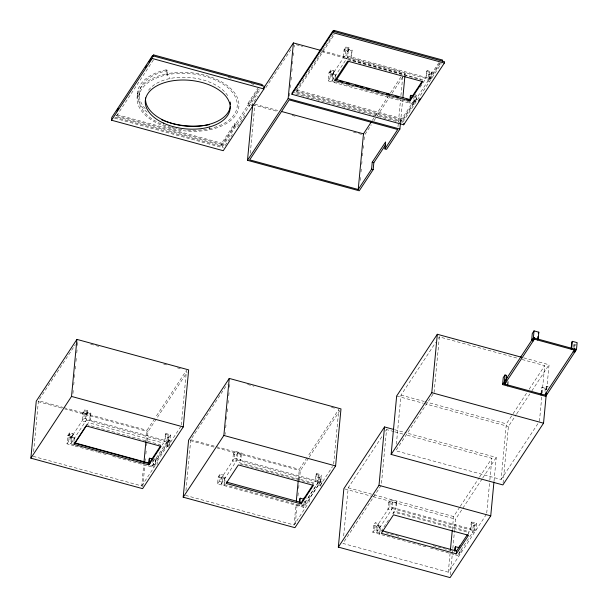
<?xml version="1.0" encoding="UTF-8"?>
<svg xmlns="http://www.w3.org/2000/svg" width="608" height="608" viewBox="0 0 608 608"><rect width="100%" height="100%" fill="white"/><g stroke="black" fill="none" stroke-linecap="round" stroke-linejoin="round"><path stroke-width="0.46" stroke-dasharray="3.04 2.28" d="M33.622 451.615L38.433 400.687L63.065 407.406M73.948 444.699L73.37 445.58L66.986 443.84L67.769 435.495L69.517 432.843L72.709 433.717L73.439 434.629L70.832 437.752L70.961 436.362L72.709 433.717M72.945 393.528L73.302 389.758M73.743 385.039L74.016 382.212M74.457 377.492L74.814 373.722M75.263 369.003L75.529 366.176M75.977 361.464L76.334 357.686M76.775 352.974L77.132 349.197M77.49 345.428L77.938 340.708M69.517 432.843L68.727 441.195L71.919 442.062L72.572 435.108L73.439 434.629M73.15 444.478L70.756 443.825L71.417 436.871L74.609 437.745L74.275 441.218M73.781 441.233L74.609 437.745M87.81 410.788L84.618 409.914L82.878 412.558L82.088 420.911L85.28 421.777L86.07 413.432L87.81 410.788L88.54 411.7L85.933 414.823L82.741 413.949L84.489 411.304L90.873 413.045L90.212 420.006L89.634 420.888L90.288 413.926L90.873 413.045M66.986 443.84L83.828 418.258L84.618 409.914M70.756 443.825L86.442 420.014L87.096 413.06L90.288 413.926M137.226 96.041L137.621 91.869M138.913 96.231L139.308 92.059M167.17 74.799L167.565 70.619L166.843 69.692L166.448 73.864A51.11 29.245 5.4 0 0 158.764 123.986A51.11 29.245 5.4 0 0 238.754 107.586A51.11 29.245 5.4 0 0 166.448 73.864L170.042 78.523M33.174 456.327L141.725 485.944L143.686 465.196M146.004 440.678L146.984 430.304L154.782 418.464M142.789 486.788L144.818 465.28M145.259 460.606L145.434 458.736M145.882 454.062L146.232 450.315M146.672 445.641L147.03 441.902M147.113 440.967L148.002 431.619L187.097 372.256M150.571 465.606L152.167 466.04L152.745 459.952M153.908 458.189L153.33 464.276L154.926 464.71L155.58 457.756L153.839 460.4L153.186 467.354L111.796 456.068M169.252 446.264L169.83 440.177L168.234 439.744L156.036 458.265L155.374 465.219L141.725 485.944M157.054 464.786L157.632 458.698L169.83 440.177M165.9 433.519L165.315 434.401L164.662 441.355L165.239 440.473L165.9 433.519L170.688 434.826L170.027 441.78L153.186 467.354M165.315 434.401L168.507 435.275L167.344 437.038L166.691 443.992L168.287 444.425L168.94 437.471L170.688 434.826M152.167 466.04L167.854 442.229L168.507 435.275M169.168 447.138L167.572 446.698L168.234 439.744M181.313 425.03L186.481 370.325L155.298 417.673M209.844 126.418L209.532 129.762L208.81 128.828M185.957 490.641L190.768 439.713L227.149 384.469M153.444 59.911L116.143 116.546L221.502 145.289L221.7 143.207L234.475 123.796L236.071 124.237L235.874 126.32L234.278 125.886L234.475 123.796M114.882 117.238L222.513 146.604L222.71 144.522L236.071 124.237M258.506 87.309L247.836 103.512L247.638 105.602L249.234 106.035L249.432 103.953L259.145 89.201M316.502 473.503L315.841 480.457L315.263 481.338L315.917 474.384L316.502 473.503L321.29 474.81L320.629 481.764L303.787 507.338L217.588 483.824L218.242 476.862L219.99 474.217L223.182 475.091L222.52 482.045L219.328 481.171L219.99 474.217M250.291 153.262L254.843 105.161M225.097 434.439L225.272 432.554M225.72 427.834L225.986 425.007M226.526 419.353L226.792 416.518M227.24 411.806L227.59 408.029M228.038 403.317L228.304 400.49M228.752 395.77L229.11 392M229.558 387.281L229.824 384.454M315.917 474.384L319.116 475.251L318.455 482.212L302.769 506.023L221.358 483.808L222.019 476.854L223.182 475.091M225.211 477.728L224.633 478.61L223.972 485.564L224.55 484.682L225.211 477.728L222.019 476.854M233.35 453.933L232.689 460.887L235.881 461.761L236.542 454.807L237.705 453.044L240.897 453.91L241.475 453.028L235.091 451.288L233.35 453.933L236.542 454.807M217.588 483.824L234.43 458.242L235.091 451.288M221.358 483.808L237.044 459.998L237.705 453.044M240.897 453.91L240.236 460.864L240.821 459.982L241.475 453.028M289.522 96.117L289.879 92.348M290.328 87.628L290.594 84.801M291.042 80.089L291.399 76.312M291.84 71.6L292.114 68.772M292.554 64.053L292.82 61.226M293.36 55.564L293.626 52.736M294.158 47.074L294.34 45.19M440.124 62.548L401.789 120.756L296.43 92.013L296.628 89.923L333.412 34.078M415.226 94.4L414.565 101.354L416.161 101.794L416.822 94.833L415.082 97.485L414.42 104.439L328.221 80.917L329.012 72.572L330.752 69.928L333.944 70.794L334.674 71.714L332.074 74.837L332.204 73.439L333.944 70.794M330.752 69.928L329.962 78.272L333.154 79.146L333.815 72.185L334.674 71.714M334.385 81.563L331.991 80.91L332.652 73.948L335.844 74.822L335.601 77.429M335.016 78.31L335.844 74.822M185.508 495.36L294.059 524.97L296.02 504.222M298.338 479.704L299.318 469.33L307.116 457.49M295.29 523.944L297.152 504.306M297.943 495.892L298.3 492.153M298.65 488.406L299.007 484.667M299.448 479.993L300.329 470.645L308.674 457.984M299.166 504.29L298.999 506.031L299.577 505.149M349.045 47.865L345.853 46.991L344.113 49.643L343.322 57.988L346.514 58.862L347.305 50.51L349.045 47.865L349.782 48.777L347.176 51.9L343.984 51.034L345.724 48.389L352.108 50.13L351.454 57.084L350.869 57.965L351.53 51.011L352.108 50.13M328.221 80.917L345.063 55.343L345.853 46.991M302.769 506.023L302.936 504.283M304.182 501.653L303.932 504.26L305.528 504.693L306.189 497.739M303.787 507.338L304.365 501.25M331.991 80.91L347.677 57.091L348.338 50.137L351.53 51.011M321.662 484.424L322.156 479.203L320.56 478.77L308.362 497.291L307.709 504.245L294.059 524.97M309.548 502.071L309.958 497.724L322.156 479.203M319.116 475.251L317.954 477.014L317.292 483.976L318.888 484.409L319.55 477.455L321.29 474.81M321.503 486.164L319.907 485.724L320.56 478.77M360.217 180.424L360.567 176.654M361.015 171.935L361.281 169.108M361.73 164.388L361.996 161.561M362.535 155.906L362.801 153.072M363.242 148.36L363.516 145.532M364.048 139.87L364.405 136.101M333.648 464.056L338.816 409.351L307.633 456.699M343.664 535.891L348.217 487.791L382.409 435.875M397.982 126.677L398.339 122.907M398.43 121.965L400.573 99.332M400.923 95.555L402.8 75.749M400.52 122.459L402.572 100.768M404.974 75.301L405.156 73.416L321.807 50.677M401.789 120.756L401.987 118.674L414.762 99.271L416.358 99.704L402.998 119.989L402.8 122.079L294.257 92.462M425.904 546.82L372.856 532.35L373.517 525.388L375.258 522.743L378.45 523.617L377.788 530.571L374.596 529.705L375.258 522.743M414.063 96.163L413.402 103.117L358.978 88.266M377.287 525.38L380.479 526.254L379.825 533.208L376.626 532.334L377.287 525.38L378.45 523.617M393.878 431.581L386.551 429.582L381.292 485.23L342.958 543.438L448.309 572.181L486.651 513.973M380.479 526.254L379.901 527.136L379.24 534.09L379.825 533.208M427.135 70.596L426.55 71.478L425.896 78.44L426.474 77.55L427.135 70.596L431.923 71.904L431.27 78.858L345.063 55.343M426.55 71.478L429.75 72.352L428.587 74.115L427.926 81.069L429.522 81.51L430.183 74.548L431.923 71.904M388.618 502.459L387.957 509.413L391.149 510.287L391.81 503.333L392.973 501.57L396.165 502.436L396.743 501.554L390.359 499.814L388.618 502.459L391.81 503.333M429.75 72.352L429.088 79.306L347.677 57.091M372.856 532.35L389.698 506.768L390.359 499.814M396.378 444.159L401.014 395.116L435.723 342.41M376.626 532.334L392.312 508.524L392.973 501.57M393.589 513.897L393.764 512.042L468.791 532.509L468.616 534.364M396.165 502.436L395.504 509.398L396.089 508.516L396.743 501.554M434.089 392.555L439.348 336.908L518.138 358.401M448.309 572.181L450.361 550.491M452.322 529.743L453.568 516.534L459.785 507.095M450.346 574.773L452.747 549.328M452.838 548.386L455.597 519.171L482.19 478.808M459.466 551.517L459.055 555.864L455.065 554.777M461.13 549.746L460.796 553.219L459.2 552.786M471.77 522.029L471.192 522.91L470.531 529.864L471.109 528.983L471.77 522.029L476.558 523.336L475.904 530.29L389.698 506.768M471.192 522.91L474.384 523.777L473.222 525.548L472.56 532.502L474.156 532.935L474.818 525.981L476.558 523.336M458.037 554.549L473.723 530.738L474.384 523.777M486.734 513.03L489.767 480.966M489.858 480.016L491.91 458.326L405.794 434.834M494.038 480.996L496.265 457.436L407.421 433.192M507.543 384.142L507.786 381.535M508.037 384.134L508.288 381.528M433.056 394.128L395.755 450.764L501.106 479.507L506.373 423.86L512.59 414.42M503.052 483.041L508.402 426.497L516.222 414.626M541.067 393.292L541.561 388.071L542.138 387.19L545.33 388.064L546.493 386.3L548.089 386.734L546.349 389.378L541.561 388.071M541.561 393.277L542.138 387.19M539.448 421.298L541.766 396.773M542.123 393.004L544.707 365.651L521.801 359.404M545.004 391.544L545.33 388.064M546.166 389.781L546.493 386.3M546.744 389.264L549.062 364.762L523.42 357.762M573.549 347.457L573.792 344.85L574.568 343.672M574.545 347.434L574.872 343.953M39.474 399.106L75.339 344.66M221.502 145.289L258.818 88.624M222.513 146.604L260.482 88.966M225.097 145.548L232.393 134.467M237.606 126.555L244.902 115.474M251.157 105.974L257.412 96.474M265.84 87.651L290.791 49.772M296.43 92.013L334.772 33.805M70.832 437.752L72.572 435.108L69.38 434.234L67.64 436.886L74.024 438.626M85.933 414.823L88.54 411.7M86.929 424.992L88.472 422.651L163.499 443.118L161.956 445.459M332.074 74.837L333.815 72.185L330.623 71.318L328.875 73.963L335.266 75.704M347.176 51.9L349.782 48.777M334.605 82.658L335.19 81.776M372.316 120.422L374.916 116.478M375.432 115.687L387.904 96.748M390.503 92.804L401.941 75.438M365.013 134.36L371.268 124.868M373.874 120.908L376.481 116.949M377.006 116.158L390.04 96.368M392.122 93.206L403.59 75.795M404.115 74.997L405.156 73.416M167.572 446.698L180.72 426.74M409.632 103.132L410.21 102.25M420.113 87.225L424.734 80.203L349.706 59.728M438.801 62.776L428.123 78.987L429.719 79.42L440.458 63.118M402.8 122.079L441.294 63.635M309.191 457.186L339.948 410.491M319.907 485.724L332.546 466.534M438.315 338.481L439.348 336.908M385.518 431.156L386.551 429.582M380.98 531.445L389.204 518.958M392.745 513.585L394.341 511.161L469.368 531.628L468.342 533.186M513.106 413.638L526.574 393.186M529.165 389.249L544.707 365.651M516.739 413.835L529.773 394.045M531.856 390.883L549.062 364.762M460.302 506.312L478.952 477.994M479.476 477.204L491.91 458.326M482.706 478.01L496.265 457.436M576.262 343.961L575.388 345.283L573.792 344.85M501.106 479.507L538.931 422.089M344.113 49.643L347.305 50.51L348.034 51.422M428.587 74.115L430.183 74.548M296.256 44.741L302.64 46.489M321.792 51.71L402.975 73.864M347.822 59.736L421.017 79.709M329.012 72.572L332.204 73.439L332.933 74.358M336.102 82.027L353.484 86.769M296.628 89.923L401.987 118.674M295.366 90.622L402.998 119.989M295.739 93.906L402.906 123.143M228.266 77.429L231.914 78.424M251.066 83.646L254.714 84.641M254.927 104.219L277.734 110.443M252.753 104.667L278.396 111.667M292.136 115.414L295.8 116.409M353.499 132.156L362.664 134.657M247.836 103.512L249.432 103.953M117.26 114.707L221.7 143.207M115.991 115.398L222.71 144.522M114.54 118.188L223.531 147.926M401.014 395.116L423.92 401.364M424.832 401.614L506.373 423.86M396.659 396.013L423.221 403.256M424.133 403.507L508.402 426.497M247.6 384.469L253.984 386.209M331.52 407.36L335.168 408.356M90.706 344.196L98.914 346.438M163.681 364.108L167.329 365.104M177.361 367.84L181.009 368.836M394.6 429.696L406.501 432.942M394.797 431.832L404.875 434.583M190.768 439.713L215.399 446.432M216.311 446.682L299.318 469.33M190.426 440.656L216.068 447.655M216.988 447.906L300.329 470.645M82.878 412.558L86.07 413.432L86.8 414.344M63.977 407.656L146.984 430.304M317.954 477.014L319.55 477.455M38.091 401.63L63.734 408.629M64.653 408.88L148.002 431.619M167.344 437.038L168.94 437.471M348.217 487.791L453.568 516.534M234.43 458.242L320.629 481.764M344.774 488.931L372.256 496.432M373.168 496.683L455.597 519.171M237.044 459.998L318.455 482.212M83.828 418.258L170.027 441.78M86.442 420.014L167.854 442.229M473.222 525.548L474.818 525.981M239.073 462.635L314.1 483.102M240.327 464.01L313.523 483.983M86.161 424.49L160.276 444.706M392.312 508.524L473.723 530.738M308.362 497.291L309.958 497.724M156.036 458.265L157.632 458.698M67.769 435.495L70.961 436.362L71.698 437.274M218.242 476.862L224.633 478.61M373.517 525.388L379.901 527.136M75.194 446.082L97.158 452.071M98.07 452.322L107.221 454.814M385.556 532.692L400.201 536.689M433.139 545.672L453.264 551.167M430.479 548.066L454.267 554.557M171.144 127.391A49.408 28.272 5.4 0 1 152.722 79.777A49.408 28.272 5.4 0 1 233.852 94.362A49.408 28.272 5.4 0 1 185.524 129.975M181.883 129.557A49.408 28.272 5.4 0 1 175.53 128.455M174.64 128.258A49.408 28.272 5.4 0 1 172.003 127.619M148.572 90.212A42.598 24.373 5.4 0 1 189.605 77.49A42.598 24.373 5.4 0 1 228.494 97.029M147.121 112.237A51.11 29.245 5.4 0 1 166.843 69.692M145.335 108.688A49.408 28.272 5.4 0 1 167.565 70.619"/><path stroke-width="0.91" d="M30.871 458.166L36.26 401.128L76.92 339.393L188.662 369.884L183.266 426.915L142.606 488.657L30.871 458.166L71.531 396.431L76.92 339.393M111.53 120.217L111.788 117.435L152.448 55.7L264.191 86.184L263.925 88.973L223.265 150.708L111.53 120.217L152.19 58.482L152.448 55.7M153.535 56.324L153.664 54.933L262.208 84.55L262.078 85.941M143.952 462.369L145.912 441.621M148.641 463.44L149.051 459.093L149.629 458.212L152.03 458.865M148.861 464.869L161.059 446.348L86.032 425.881L73.834 444.402L148.861 464.869L148.99 463.478L160.679 445.732M149.142 463.433L149.629 458.212M183.198 497.192L188.594 440.154L229.254 378.419L340.989 408.91L335.601 465.941L294.941 527.683L183.198 497.192L223.858 435.457L229.254 378.419M385.647 144.734L373.829 162.678L373.175 169.632L359.237 190.798L247.494 160.314L252.753 104.667M247.494 160.314L288.154 98.572L293.413 42.932L320.887 50.426M291.946 94.301L292.076 92.91L332.736 31.168L444.478 61.659L444.349 63.05L403.689 124.784L291.946 94.301L332.606 32.558L332.736 31.168M333.822 31.791L333.952 30.4L442.502 60.017L442.366 61.408M334.909 80.53L347.692 61.127L422.72 81.594L409.936 100.996L334.909 80.53L335.046 79.139L410.066 99.606L422.34 80.978M296.286 501.395L298.247 480.647M299.326 502.558L299.653 499.077L300.238 498.195L303.43 499.069L304.593 497.298M299.828 502.542L300.238 498.195M301.188 503.895L313.386 485.374L238.366 464.907L226.161 483.428L301.188 503.895L301.325 502.504L226.298 482.038M400.429 123.401L399.897 129.063L386.536 149.348L384.94 148.914L397.716 129.512L289.172 99.894L249.668 159.866L358.218 189.483L363.478 133.836L371.275 122.003M358.218 189.483L371.579 169.199L372.233 162.245L385.594 141.96L384.94 148.914M493.947 481.939L490.74 515.865L450.08 577.6L338.337 547.109L343.862 488.688L384.522 426.945L393.68 429.446M402.838 97.941L404.89 76.243M403.689 124.784L403.818 123.394M409.959 99.651L410.286 96.178L410.871 95.296L413.265 95.95M409.936 100.996L410.066 99.606M410.461 99.644L410.871 95.296M338.337 547.109L378.997 485.374L384.522 426.945M546.212 394.919L543.537 423.191L502.877 484.926L391.134 454.434L396.659 396.013L437.319 334.271L521.58 357.261M391.134 454.434L431.794 392.7L437.319 334.271M450.452 549.548L452.23 530.685M454.594 551.084L454.921 547.603L455.506 546.721L458.698 547.595L459.861 545.832M455.096 551.068L455.506 546.721M456.327 553.812L468.525 535.291L393.498 514.824L381.3 533.345L456.327 553.812L456.593 551.03L382.478 530.814M571.186 348.3L571.763 342.213L572.341 341.331L577.129 342.638L576.475 349.592L545.688 396.34L502.588 384.575L503.249 377.621L504.99 374.976L506.586 375.41L506.092 380.631M504.99 374.976L504.328 381.93L505.924 382.364M574.461 348.3L574.294 350.041L544.677 395.018L504.769 384.134L505.012 381.52M507.543 384.142L507.376 385.882L507.961 385.001M502.588 384.575L533.376 337.835L534.029 330.881L538.825 332.188L538.164 339.142L537.586 340.024L537.913 336.543M533.558 337.44L533.231 340.913L531.635 340.48L532.289 333.526L534.029 330.881M504.769 384.134L534.394 339.15L534.554 337.41M541.067 393.292L540.9 395.033L541.477 394.151M545.688 396.34L546.014 392.859M572.341 341.331L571.687 348.285L571.102 349.167M575.062 348.764L574.735 352.237L573.139 351.804M116.766 110.96L118.324 108.589M145.35 67.556L146.384 65.976M148.983 62.031L151.065 58.877M152.623 56.506L153.664 54.933M263.697 88.046L293.413 42.932M332.91 31.981L333.952 30.4M86.412 425.767L75.111 442.936L150.138 463.402M336.346 80.013L348.68 61.286M418.555 101.012L420.082 98.701M301.256 502.603L313.074 484.66M538.24 333.07L538.825 332.188M456.524 551.137L467.316 534.751M332.606 32.558L444.349 63.05M340.009 81.016L342.752 81.761M346.416 82.764L349.159 83.509M355.566 85.257L358.31 86.009M360.134 86.503L362.885 87.256M366.54 88.251L369.284 89.004M375.691 90.752L378.434 91.496M386.673 93.746L389.416 94.491M395.823 96.239L398.567 96.991M406.798 99.233L409.541 99.986M152.19 58.482L263.925 88.973M288.154 98.572L399.897 129.063M281.382 111.439L363.478 133.836M372.233 162.245L373.829 162.678M371.579 169.199L373.175 169.632M533.376 337.835L576.475 349.592M534.394 339.15L574.294 350.041M506.221 377.393L507.817 377.826M545.832 393.254L547.428 393.688M431.794 392.7L543.537 423.191M223.858 435.457L335.601 465.941M71.531 396.431L183.266 426.915M378.997 485.374L490.74 515.865M73.963 443.012L148.99 463.478M230.295 106.62A42.598 24.373 5.4 0 1 185.075 126.016A42.598 24.373 5.4 0 1 145.578 97.903M230.242 102.053A42.598 24.373 5.4 0 1 230.455 104.812M209.205 124.655A49.408 28.272 5.4 0 1 161.766 119.814M163.37 123.074A42.598 24.373 5.4 0 0 230.037 109.402A42.598 24.373 5.4 0 0 169.776 81.305A42.598 24.373 5.4 0 0 163.37 123.074"/></g></svg>
